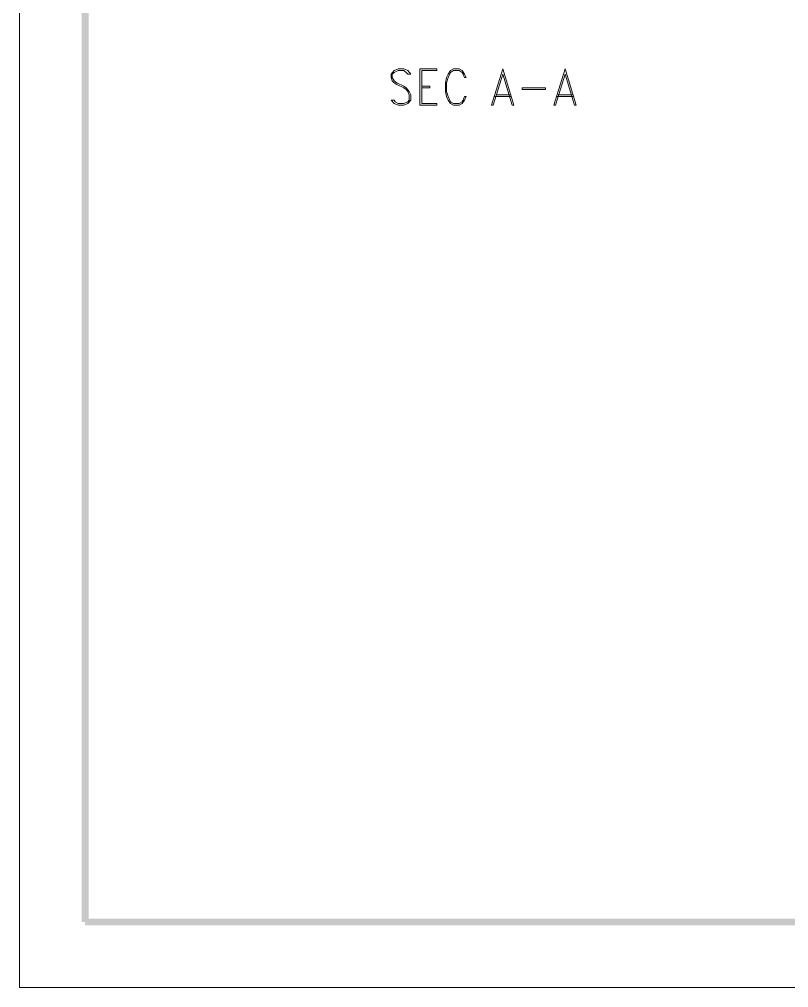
# Model space of a CAD drawing. Header units: millimetres. Extents: x 0 to 282, y 0 to 196.
# Drawn here: x 0 to 56.5, y 0 to 71.2 of the extents above; entities that cross this region are included whole.
import ezdxf

# ---------------------------------------------------------------- set-up
doc = ezdxf.new("R2010")
doc.units = ezdxf.units.MM

msp = doc.modelspace()

# ---------------------------------------------------------------- hatches: boundary and pattern name
h = msp.add_hatch(color=0)
h.dxf.hatch_style = 2
h.paths.add_polyline_path([(4.572, 4.826), (5.08, 4.826), (4.572, 191.134894)])
h = msp.add_hatch(color=0)
h.dxf.hatch_style = 2
h.paths.add_polyline_path([(5.08, 4.826), (4.572, 191.134894), (5.08, 190.626894)])
h = msp.add_hatch(color=0)
h.dxf.hatch_style = 2
h.paths.add_polyline_path([(277.071561, 4.572), (276.563561, 5.08), (4.826, 4.572)])
h = msp.add_hatch(color=0)
h.dxf.hatch_style = 2
h.paths.add_polyline_path([(276.563561, 5.08), (4.826, 4.572), (4.826, 5.08)])

# ---------------------------------------------------------------- linework, layer by layer
at = {"color": 0, "lineweight": 0}
msp.add_lwpolyline([(0, 0), (281.643667, 0), (281.643667, 195.707), (0, 195.707)], close=True, dxfattribs=at)
at = {"color": 6, "lineweight": 0}
for points in [[(28.744227, 67.140561), (28.532561, 67.394561), (28.236228, 67.521561), (27.813, 67.521561), (27.516667, 67.394561), (27.305, 67.140561), (27.305, 66.886561), (27.389667, 66.632561), (27.516667, 66.505561), (27.728333, 66.378561), (28.236228, 66.124561), (28.405561, 65.997561), (28.532561, 65.870561), (28.617228, 65.616561), (28.617228, 65.235561), (28.532561, 65.108561), (28.236228, 64.981561), (27.813, 64.981561), (27.601333, 65.108561), (27.516667, 65.235561), (27.305, 65.235561)], [(28.744227, 67.140561), (28.532561, 67.140561), (28.405561, 67.267561), (28.236228, 67.394561), (27.813, 67.394561), (27.516667, 67.267561), (27.389667, 67.140561), (27.389667, 66.886561), (27.516667, 66.632561), (27.728333, 66.505561), (28.236228, 66.251561), (28.405561, 66.124561), (28.617228, 65.870561), (28.744227, 65.616561), (28.744227, 65.235561), (28.532561, 64.981561), (28.236228, 64.854561), (27.813, 64.854561), (27.516667, 64.981561), (27.305, 65.235561)], [(29.421561, 67.521561), (29.421561, 64.854561)], [(29.421561, 67.521561), (30.649227, 67.521561)], [(29.548561, 67.394561), (30.649227, 67.394561), (30.649227, 67.521561)], [(29.548561, 67.394561), (29.548561, 64.981561)], [(32.808227, 66.886561), (32.681227, 67.140561), (32.511894, 67.394561), (32.300227, 67.521561), (31.876894, 67.521561), (31.665227, 67.394561), (31.495894, 67.140561), (31.368894, 66.886561), (31.284227, 66.505561), (31.284227, 65.870561), (31.368894, 65.489561), (31.495894, 65.235561), (31.665227, 64.981561), (31.876894, 64.854561), (32.300227, 64.854561), (32.511894, 64.981561), (32.681227, 65.235561), (32.808227, 65.489561)], [(32.808227, 66.886561), (32.681227, 66.886561), (32.596561, 67.140561), (32.511894, 67.267561), (32.300227, 67.394561), (31.876894, 67.394561), (31.665227, 67.267561), (31.495894, 66.886561), (31.368894, 66.505561), (31.368894, 65.870561), (31.495894, 65.489561), (31.665227, 65.108561), (31.876894, 64.981561), (32.300227, 64.981561), (32.511894, 65.108561), (32.596561, 65.235561), (32.681227, 65.489561), (32.808227, 65.489561)], [(35.517561, 67.521561), (34.670894, 64.854561)], [(35.517561, 67.140561), (34.797894, 64.854561), (34.670894, 64.854561)], [(35.517561, 67.140561), (36.194894, 64.854561), (36.321894, 64.854561), (35.517561, 67.521561)], [(40.089561, 67.521561), (39.242894, 64.854561)], [(40.089561, 67.140561), (39.369894, 64.854561), (39.242894, 64.854561)], [(40.089561, 67.140561), (40.766894, 64.854561), (40.893894, 64.854561), (40.089561, 67.521561)], [(29.548561, 66.251561), (30.141227, 66.251561), (30.141227, 66.124561), (29.548561, 66.124561)], [(34.882561, 65.489561), (36.110227, 65.489561)], [(35.009561, 65.616561), (36.025561, 65.616561)], [(36.914561, 66.124561), (38.650227, 66.124561), (38.650227, 65.997561)], [(36.914561, 66.124561), (36.914561, 65.997561), (38.650227, 65.997561)], [(39.454561, 65.489561), (40.682227, 65.489561)], [(39.581561, 65.616561), (40.597561, 65.616561)], [(29.548561, 64.981561), (30.649227, 64.981561), (30.649227, 64.854561), (29.421561, 64.854561)]]:
    msp.add_lwpolyline(points, dxfattribs=at)

doc.saveas('drawing.dxf')
